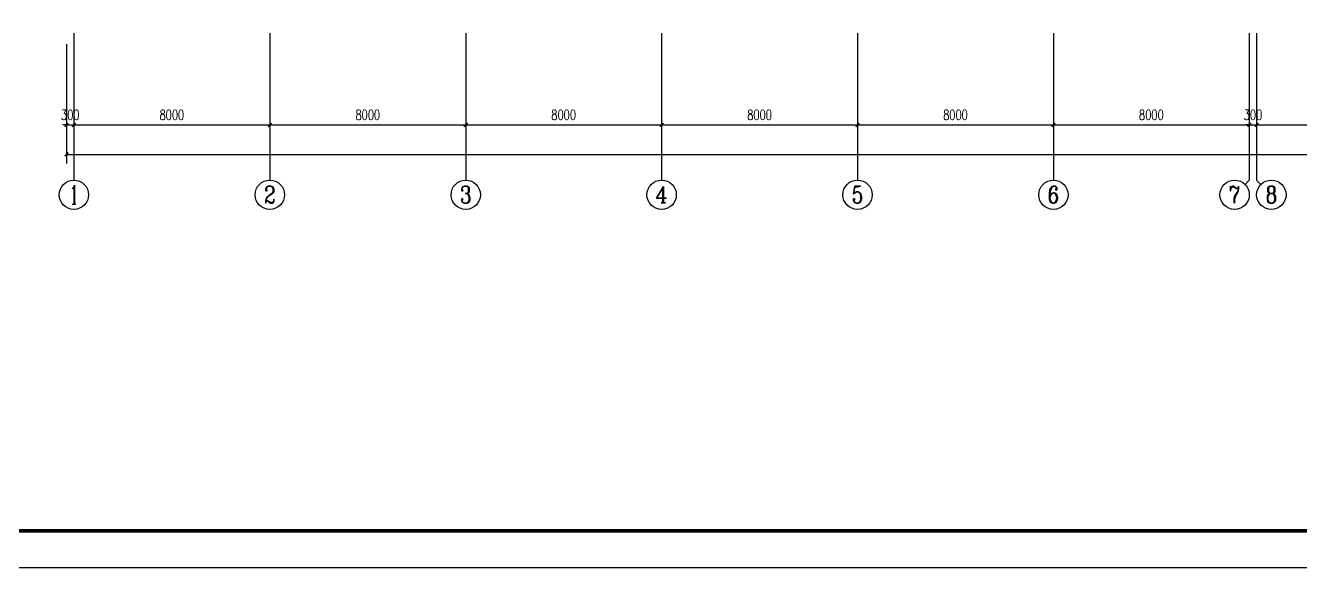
# Model space of a CAD drawing. Extents: x 1725663 to 4653551, y -550461 to 248782.
# Drawn here: x 2058572 to 2110640, y -271095 to -248959 of the extents above; entities that cross this region are included whole.
import ezdxf
from ezdxf.enums import TextEntityAlignment as Align

# ---------------------------------------------------------------- set-up
doc = ezdxf.new("R2010")
doc.units = 0
doc.header["$LTSCALE"] = 1000
for name, color, linetype in [('0-底图', 7, 'Continuous'), ('AXIS', 3, 'Continuous'), ('AXIS_TEXT', 7, 'Continuous'), ('BTTK', 7, 'Continuous'), ('PUB_TITLE', 4, 'Continuous')]:
    doc.layers.add(name, color=color, linetype=linetype)
doc.styles.add('_TCH_AXIS', font='COMPLEX', dxfattribs={"bigfont": 'GBCBIG'})
doc.styles.add('A_DIM_T3', font='SIMPLEX', dxfattribs={"width": 0.7, "bigfont": 'HZ'})
doc.styles.add('COMPLEX', font='COMPLEX')
doc.styles.add('HZ(TK)', font='geniso.shx', dxfattribs={"width": 0.9, "bigfont": 'hztxt.shx'})
doc.dimstyles.new('_TCH_ARCH&&150', dxfattribs={"dimtxt": 420, "dimasz": 150, "dimexe": 375, "dimexo": 450, "dimgap": 202.5, "dimtad": 1, "dimdec": 0, "dimzin": 0, "dimdsep": 46, "dimtxsty": 'A_DIM_T3', "dimblk": 'ARCHTICK', "dimcen": 0.09, "dimclrt": 7, "dimazin": 2, "dimtfac": 1, "dimtdec": 0, "dimtix": 1, "dimtmove": 2, "dimatfit": 3, "dimfxl": 150, "dimtolj": 1, "dimtzin": 0, "dimarcsym": 0})

# ---------------------------------------------------------------- blocks, each defined once
blk = doc.blocks.new('vhtemplate_2020年新竖式图框_A0')
at = {"layer": 'PUB_TITLE', "color": 7}
blk.add_lwpolyline([(0, 0), (1189, 0), (1189, 841), (0, 841)], close=True, dxfattribs=at)
at = {"layer": 'PUB_TITLE', "const_width": 1}
blk.add_lwpolyline([(25, 10), (1179, 10), (1179, 831), (25, 831)], close=True, dxfattribs=at)
at = {"layer": 'BTTK', "color": 4, "style": 'HZ(TK)', "width": 0.9}
for tag, p in [('合作单位', (1144, 743.5)), ('建设单位', (1144, 209.5)), ('工程名称', (1144, 176.5)), ('子项名称', (1154, 160)), ('图纸名称', (1144, 141))]:
    blk.add_attdef(tag, text='', height=3.5, dxfattribs=at).set_placement(p, align=Align.MIDDLE_CENTER)
for tag, p in [('注册证书号', (1156.5, 309.01)), ('注册印章号', (1156.5, 301.01)), ('设计号', (1154, 193)), ('图别', (1137.75, 34)), ('图号', (1170.25, 34)), ('版本号', (1137.75, 26)), ('日期', (1170.25, 26))]:
    blk.add_attdef(tag, text='', height=3.5, dxfattribs=at).set_placement(p, align=Align.MIDDLE)
blk = doc.blocks.new('_ArchTick')
at = {"color": 0, "linetype": 'ByBlock', "const_width": 0.4}
blk.add_lwpolyline([(-0.5, -0.5), (0.5, 0.5)], dxfattribs=at)
blk = doc.blocks.new('*D909')
at = {"layer": 'AXIS', "color": 0, "lineweight": -2, "transparency": 16777216}
for p, q in [((1497007, -168588), (1497007, -173463)), ((1604207, -168588), (1604207, -173463)), ((1497007, -173088), (1604207, -173088))]:
    blk.add_line(p, q, dxfattribs=at)
at = {"layer": 'Defpoints', "color": 0, "transparency": 16777216}
for p in [(1497007, -168138), (1604207, -168138), (1604207, -173088)]:
    blk.add_point(p, dxfattribs=at)
at = {"layer": 'AXIS', "color": 0, "lineweight": -2, "transparency": 16777216, "xscale": 150, "yscale": 150, "zscale": 150, "rotation": 180}
blk.add_blockref('_ArchTick', (1497007, -173088), dxfattribs=at)
at = {"layer": 'AXIS', "color": 0, "lineweight": -2, "transparency": 16777216, "xscale": 150, "yscale": 150, "zscale": 150}
blk.add_blockref('_ArchTick', (1604207, -173088), dxfattribs=at)
at = {"layer": 'AXIS', "color": 7, "transparency": 16777216, "insert": (1550607, -172675), "char_height": 420, "attachment_point": 5, "style": 'A_DIM_T3'}
blk.add_mtext('\\A1;107200', dxfattribs=at)
blk = doc.blocks.new('*D910')
at = {"layer": 'AXIS', "color": 0, "lineweight": -2, "transparency": 16777216}
for p, q in [((1497007, -168588), (1497007, -172263)), ((1497307, -168588), (1497307, -172263)), ((1497007, -171888), (1496857, -171888)), ((1497007, -171888), (1497307, -171888)), ((1497307, -171888), (1497457, -171888))]:
    blk.add_line(p, q, dxfattribs=at)
at = {"layer": 'Defpoints', "color": 0, "transparency": 16777216}
for p in [(1497007, -168138), (1497307, -168138), (1497307, -171888)]:
    blk.add_point(p, dxfattribs=at)
at = {"layer": 'AXIS', "color": 0, "lineweight": -2, "transparency": 16777216, "xscale": 150, "yscale": 150, "zscale": 150}
blk.add_blockref('_ArchTick', (1497007, -171888), dxfattribs=at)
at = {"layer": 'AXIS', "color": 0, "lineweight": -2, "transparency": 16777216, "xscale": 150, "yscale": 150, "zscale": 150, "rotation": 180}
blk.add_blockref('_ArchTick', (1497307, -171888), dxfattribs=at)
at = {"layer": 'AXIS', "color": 7, "transparency": 16777216, "insert": (1497157, -171475), "char_height": 420, "attachment_point": 5, "style": 'A_DIM_T3'}
blk.add_mtext('\\A1;300', dxfattribs=at)
blk = doc.blocks.new('*D911')
at = {"layer": 'AXIS', "color": 0, "lineweight": -2, "transparency": 16777216}
for p, q in [((1497307, -168588), (1497307, -172263)), ((1505307, -168588), (1505307, -172263)), ((1497307, -171888), (1505307, -171888))]:
    blk.add_line(p, q, dxfattribs=at)
at = {"layer": 'Defpoints', "color": 0, "transparency": 16777216}
for p in [(1497307, -168138), (1505307, -168138), (1505307, -171888)]:
    blk.add_point(p, dxfattribs=at)
at = {"layer": 'AXIS', "color": 0, "lineweight": -2, "transparency": 16777216, "xscale": 150, "yscale": 150, "zscale": 150, "rotation": 180}
blk.add_blockref('_ArchTick', (1497307, -171888), dxfattribs=at)
at = {"layer": 'AXIS', "color": 0, "lineweight": -2, "transparency": 16777216, "xscale": 150, "yscale": 150, "zscale": 150}
blk.add_blockref('_ArchTick', (1505307, -171888), dxfattribs=at)
at = {"layer": 'AXIS', "color": 7, "transparency": 16777216, "insert": (1501307, -171475), "char_height": 420, "attachment_point": 5, "style": 'A_DIM_T3'}
blk.add_mtext('\\A1;8000', dxfattribs=at)
blk = doc.blocks.new('*D912')
at = {"layer": 'AXIS', "color": 0, "lineweight": -2, "transparency": 16777216}
for p, q in [((1505307, -168588), (1505307, -172263)), ((1513307, -168588), (1513307, -172263)), ((1505307, -171888), (1513307, -171888))]:
    blk.add_line(p, q, dxfattribs=at)
at = {"layer": 'Defpoints', "color": 0, "transparency": 16777216}
for p in [(1505307, -168138), (1513307, -168138), (1513307, -171888)]:
    blk.add_point(p, dxfattribs=at)
at = {"layer": 'AXIS', "color": 0, "lineweight": -2, "transparency": 16777216, "xscale": 150, "yscale": 150, "zscale": 150, "rotation": 180}
blk.add_blockref('_ArchTick', (1505307, -171888), dxfattribs=at)
at = {"layer": 'AXIS', "color": 0, "lineweight": -2, "transparency": 16777216, "xscale": 150, "yscale": 150, "zscale": 150}
blk.add_blockref('_ArchTick', (1513307, -171888), dxfattribs=at)
at = {"layer": 'AXIS', "color": 7, "transparency": 16777216, "insert": (1509307, -171475), "char_height": 420, "attachment_point": 5, "style": 'A_DIM_T3'}
blk.add_mtext('\\A1;8000', dxfattribs=at)
blk = doc.blocks.new('*D913')
at = {"layer": 'AXIS', "color": 0, "lineweight": -2, "transparency": 16777216}
for p, q in [((1513307, -168588), (1513307, -172263)), ((1521307, -168588), (1521307, -172263)), ((1513307, -171888), (1521307, -171888))]:
    blk.add_line(p, q, dxfattribs=at)
at = {"layer": 'Defpoints', "color": 0, "transparency": 16777216}
for p in [(1513307, -168138), (1521307, -168138), (1521307, -171888)]:
    blk.add_point(p, dxfattribs=at)
at = {"layer": 'AXIS', "color": 0, "lineweight": -2, "transparency": 16777216, "xscale": 150, "yscale": 150, "zscale": 150, "rotation": 180}
blk.add_blockref('_ArchTick', (1513307, -171888), dxfattribs=at)
at = {"layer": 'AXIS', "color": 0, "lineweight": -2, "transparency": 16777216, "xscale": 150, "yscale": 150, "zscale": 150}
blk.add_blockref('_ArchTick', (1521307, -171888), dxfattribs=at)
at = {"layer": 'AXIS', "color": 7, "transparency": 16777216, "insert": (1517307, -171475), "char_height": 420, "attachment_point": 5, "style": 'A_DIM_T3'}
blk.add_mtext('\\A1;8000', dxfattribs=at)
blk = doc.blocks.new('*D914')
at = {"layer": 'AXIS', "color": 0, "lineweight": -2, "transparency": 16777216}
for p, q in [((1521307, -168588), (1521307, -172263)), ((1529307, -168588), (1529307, -172263)), ((1521307, -171888), (1529307, -171888))]:
    blk.add_line(p, q, dxfattribs=at)
at = {"layer": 'Defpoints', "color": 0, "transparency": 16777216}
for p in [(1521307, -168138), (1529307, -168138), (1529307, -171888)]:
    blk.add_point(p, dxfattribs=at)
at = {"layer": 'AXIS', "color": 0, "lineweight": -2, "transparency": 16777216, "xscale": 150, "yscale": 150, "zscale": 150, "rotation": 180}
blk.add_blockref('_ArchTick', (1521307, -171888), dxfattribs=at)
at = {"layer": 'AXIS', "color": 0, "lineweight": -2, "transparency": 16777216, "xscale": 150, "yscale": 150, "zscale": 150}
blk.add_blockref('_ArchTick', (1529307, -171888), dxfattribs=at)
at = {"layer": 'AXIS', "color": 7, "transparency": 16777216, "insert": (1525307, -171475), "char_height": 420, "attachment_point": 5, "style": 'A_DIM_T3'}
blk.add_mtext('\\A1;8000', dxfattribs=at)
blk = doc.blocks.new('*D915')
at = {"layer": 'AXIS', "color": 0, "lineweight": -2, "transparency": 16777216}
for p, q in [((1529307, -168588), (1529307, -172263)), ((1537307, -168588), (1537307, -172263)), ((1529307, -171888), (1537307, -171888))]:
    blk.add_line(p, q, dxfattribs=at)
at = {"layer": 'Defpoints', "color": 0, "transparency": 16777216}
for p in [(1529307, -168138), (1537307, -168138), (1537307, -171888)]:
    blk.add_point(p, dxfattribs=at)
at = {"layer": 'AXIS', "color": 0, "lineweight": -2, "transparency": 16777216, "xscale": 150, "yscale": 150, "zscale": 150, "rotation": 180}
blk.add_blockref('_ArchTick', (1529307, -171888), dxfattribs=at)
at = {"layer": 'AXIS', "color": 0, "lineweight": -2, "transparency": 16777216, "xscale": 150, "yscale": 150, "zscale": 150}
blk.add_blockref('_ArchTick', (1537307, -171888), dxfattribs=at)
at = {"layer": 'AXIS', "color": 7, "transparency": 16777216, "insert": (1533307, -171475), "char_height": 420, "attachment_point": 5, "style": 'A_DIM_T3'}
blk.add_mtext('\\A1;8000', dxfattribs=at)
blk = doc.blocks.new('*D916')
at = {"layer": 'AXIS', "color": 0, "lineweight": -2, "transparency": 16777216}
for p, q in [((1537307, -168588), (1537307, -172263)), ((1545307, -168588), (1545307, -172263)), ((1537307, -171888), (1545307, -171888))]:
    blk.add_line(p, q, dxfattribs=at)
at = {"layer": 'Defpoints', "color": 0, "transparency": 16777216}
for p in [(1537307, -168138), (1545307, -168138), (1545307, -171888)]:
    blk.add_point(p, dxfattribs=at)
at = {"layer": 'AXIS', "color": 0, "lineweight": -2, "transparency": 16777216, "xscale": 150, "yscale": 150, "zscale": 150, "rotation": 180}
blk.add_blockref('_ArchTick', (1537307, -171888), dxfattribs=at)
at = {"layer": 'AXIS', "color": 0, "lineweight": -2, "transparency": 16777216, "xscale": 150, "yscale": 150, "zscale": 150}
blk.add_blockref('_ArchTick', (1545307, -171888), dxfattribs=at)
at = {"layer": 'AXIS', "color": 7, "transparency": 16777216, "insert": (1541307, -171475), "char_height": 420, "attachment_point": 5, "style": 'A_DIM_T3'}
blk.add_mtext('\\A1;8000', dxfattribs=at)
blk = doc.blocks.new('*D917')
at = {"layer": 'AXIS', "color": 0, "lineweight": -2, "transparency": 16777216}
for p, q in [((1545307, -168588), (1545307, -172263)), ((1545607, -168588), (1545607, -172263)), ((1545307, -171888), (1545157, -171888)), ((1545307, -171888), (1545607, -171888)), ((1545607, -171888), (1545757, -171888))]:
    blk.add_line(p, q, dxfattribs=at)
at = {"layer": 'Defpoints', "color": 0, "transparency": 16777216}
for p in [(1545307, -168138), (1545607, -168138), (1545607, -171888)]:
    blk.add_point(p, dxfattribs=at)
at = {"layer": 'AXIS', "color": 0, "lineweight": -2, "transparency": 16777216, "xscale": 150, "yscale": 150, "zscale": 150}
blk.add_blockref('_ArchTick', (1545307, -171888), dxfattribs=at)
at = {"layer": 'AXIS', "color": 0, "lineweight": -2, "transparency": 16777216, "xscale": 150, "yscale": 150, "zscale": 150, "rotation": 180}
blk.add_blockref('_ArchTick', (1545607, -171888), dxfattribs=at)
at = {"layer": 'AXIS', "color": 7, "transparency": 16777216, "insert": (1545457, -171475), "char_height": 420, "attachment_point": 5, "style": 'A_DIM_T3'}
blk.add_mtext('\\A1;300', dxfattribs=at)
blk = doc.blocks.new('*D918')
at = {"layer": 'AXIS', "color": 0, "lineweight": -2, "transparency": 16777216}
for p, q in [((1545607, -168588), (1545607, -172263)), ((1553307, -168588), (1553307, -172263)), ((1545607, -171888), (1553307, -171888))]:
    blk.add_line(p, q, dxfattribs=at)
at = {"layer": 'Defpoints', "color": 0, "transparency": 16777216}
for p in [(1545607, -168138), (1553307, -168138), (1553307, -171888)]:
    blk.add_point(p, dxfattribs=at)
at = {"layer": 'AXIS', "color": 0, "lineweight": -2, "transparency": 16777216, "xscale": 150, "yscale": 150, "zscale": 150, "rotation": 180}
blk.add_blockref('_ArchTick', (1545607, -171888), dxfattribs=at)
at = {"layer": 'AXIS', "color": 0, "lineweight": -2, "transparency": 16777216, "xscale": 150, "yscale": 150, "zscale": 150}
blk.add_blockref('_ArchTick', (1553307, -171888), dxfattribs=at)
at = {"layer": 'AXIS', "color": 7, "transparency": 16777216, "insert": (1549457, -171475), "char_height": 420, "attachment_point": 5, "style": 'A_DIM_T3'}
blk.add_mtext('\\A1;7700', dxfattribs=at)
blk = doc.blocks.new('*D973')
at = {"layer": 'AXIS', "color": 0, "lineweight": -2, "transparency": 16777216}
for p, q in [((1497007, -168588), (1497007, -173463)), ((1604207, -168588), (1604207, -173463)), ((1497007, -173088), (1604207, -173088))]:
    blk.add_line(p, q, dxfattribs=at)
at = {"layer": 'Defpoints', "color": 0, "transparency": 16777216}
for p in [(1497007, -168138), (1604207, -168138), (1604207, -173088)]:
    blk.add_point(p, dxfattribs=at)
at = {"layer": 'AXIS', "color": 0, "lineweight": -2, "transparency": 16777216, "xscale": 150, "yscale": 150, "zscale": 150, "rotation": 180}
blk.add_blockref('_ArchTick', (1497007, -173088), dxfattribs=at)
at = {"layer": 'AXIS', "color": 0, "lineweight": -2, "transparency": 16777216, "xscale": 150, "yscale": 150, "zscale": 150}
blk.add_blockref('_ArchTick', (1604207, -173088), dxfattribs=at)
at = {"layer": 'AXIS', "color": 7, "transparency": 16777216, "insert": (1550607, -172675), "char_height": 420, "attachment_point": 5, "style": 'A_DIM_T3'}
blk.add_mtext('\\A1;107200', dxfattribs=at)
blk = doc.blocks.new('*D974')
at = {"layer": 'AXIS', "color": 0, "lineweight": -2, "transparency": 16777216}
for p, q in [((1497007, -168588), (1497007, -172263)), ((1497307, -168588), (1497307, -172263)), ((1497007, -171888), (1496857, -171888)), ((1497007, -171888), (1497307, -171888)), ((1497307, -171888), (1497457, -171888))]:
    blk.add_line(p, q, dxfattribs=at)
at = {"layer": 'Defpoints', "color": 0, "transparency": 16777216}
for p in [(1497007, -168138), (1497307, -168138), (1497307, -171888)]:
    blk.add_point(p, dxfattribs=at)
at = {"layer": 'AXIS', "color": 0, "lineweight": -2, "transparency": 16777216, "xscale": 150, "yscale": 150, "zscale": 150}
blk.add_blockref('_ArchTick', (1497007, -171888), dxfattribs=at)
at = {"layer": 'AXIS', "color": 0, "lineweight": -2, "transparency": 16777216, "xscale": 150, "yscale": 150, "zscale": 150, "rotation": 180}
blk.add_blockref('_ArchTick', (1497307, -171888), dxfattribs=at)
at = {"layer": 'AXIS', "color": 7, "transparency": 16777216, "insert": (1497157, -171475), "char_height": 420, "attachment_point": 5, "style": 'A_DIM_T3'}
blk.add_mtext('\\A1;300', dxfattribs=at)
blk = doc.blocks.new('*D975')
at = {"layer": 'AXIS', "color": 0, "lineweight": -2, "transparency": 16777216}
for p, q in [((1497307, -168588), (1497307, -172263)), ((1505307, -168588), (1505307, -172263)), ((1497307, -171888), (1505307, -171888))]:
    blk.add_line(p, q, dxfattribs=at)
at = {"layer": 'Defpoints', "color": 0, "transparency": 16777216}
for p in [(1497307, -168138), (1505307, -168138), (1505307, -171888)]:
    blk.add_point(p, dxfattribs=at)
at = {"layer": 'AXIS', "color": 0, "lineweight": -2, "transparency": 16777216, "xscale": 150, "yscale": 150, "zscale": 150, "rotation": 180}
blk.add_blockref('_ArchTick', (1497307, -171888), dxfattribs=at)
at = {"layer": 'AXIS', "color": 0, "lineweight": -2, "transparency": 16777216, "xscale": 150, "yscale": 150, "zscale": 150}
blk.add_blockref('_ArchTick', (1505307, -171888), dxfattribs=at)
at = {"layer": 'AXIS', "color": 7, "transparency": 16777216, "insert": (1501307, -171475), "char_height": 420, "attachment_point": 5, "style": 'A_DIM_T3'}
blk.add_mtext('\\A1;8000', dxfattribs=at)
blk = doc.blocks.new('*D976')
at = {"layer": 'AXIS', "color": 0, "lineweight": -2, "transparency": 16777216}
for p, q in [((1505307, -168588), (1505307, -172263)), ((1513307, -168588), (1513307, -172263)), ((1505307, -171888), (1513307, -171888))]:
    blk.add_line(p, q, dxfattribs=at)
at = {"layer": 'Defpoints', "color": 0, "transparency": 16777216}
for p in [(1505307, -168138), (1513307, -168138), (1513307, -171888)]:
    blk.add_point(p, dxfattribs=at)
at = {"layer": 'AXIS', "color": 0, "lineweight": -2, "transparency": 16777216, "xscale": 150, "yscale": 150, "zscale": 150, "rotation": 180}
blk.add_blockref('_ArchTick', (1505307, -171888), dxfattribs=at)
at = {"layer": 'AXIS', "color": 0, "lineweight": -2, "transparency": 16777216, "xscale": 150, "yscale": 150, "zscale": 150}
blk.add_blockref('_ArchTick', (1513307, -171888), dxfattribs=at)
at = {"layer": 'AXIS', "color": 7, "transparency": 16777216, "insert": (1509307, -171475), "char_height": 420, "attachment_point": 5, "style": 'A_DIM_T3'}
blk.add_mtext('\\A1;8000', dxfattribs=at)
blk = doc.blocks.new('*D977')
at = {"layer": 'AXIS', "color": 0, "lineweight": -2, "transparency": 16777216}
for p, q in [((1513307, -168588), (1513307, -172263)), ((1521307, -168588), (1521307, -172263)), ((1513307, -171888), (1521307, -171888))]:
    blk.add_line(p, q, dxfattribs=at)
at = {"layer": 'Defpoints', "color": 0, "transparency": 16777216}
for p in [(1513307, -168138), (1521307, -168138), (1521307, -171888)]:
    blk.add_point(p, dxfattribs=at)
at = {"layer": 'AXIS', "color": 0, "lineweight": -2, "transparency": 16777216, "xscale": 150, "yscale": 150, "zscale": 150, "rotation": 180}
blk.add_blockref('_ArchTick', (1513307, -171888), dxfattribs=at)
at = {"layer": 'AXIS', "color": 0, "lineweight": -2, "transparency": 16777216, "xscale": 150, "yscale": 150, "zscale": 150}
blk.add_blockref('_ArchTick', (1521307, -171888), dxfattribs=at)
at = {"layer": 'AXIS', "color": 7, "transparency": 16777216, "insert": (1517307, -171475), "char_height": 420, "attachment_point": 5, "style": 'A_DIM_T3'}
blk.add_mtext('\\A1;8000', dxfattribs=at)
blk = doc.blocks.new('*D978')
at = {"layer": 'AXIS', "color": 0, "lineweight": -2, "transparency": 16777216}
for p, q in [((1521307, -168588), (1521307, -172263)), ((1529307, -168588), (1529307, -172263)), ((1521307, -171888), (1529307, -171888))]:
    blk.add_line(p, q, dxfattribs=at)
at = {"layer": 'Defpoints', "color": 0, "transparency": 16777216}
for p in [(1521307, -168138), (1529307, -168138), (1529307, -171888)]:
    blk.add_point(p, dxfattribs=at)
at = {"layer": 'AXIS', "color": 0, "lineweight": -2, "transparency": 16777216, "xscale": 150, "yscale": 150, "zscale": 150, "rotation": 180}
blk.add_blockref('_ArchTick', (1521307, -171888), dxfattribs=at)
at = {"layer": 'AXIS', "color": 0, "lineweight": -2, "transparency": 16777216, "xscale": 150, "yscale": 150, "zscale": 150}
blk.add_blockref('_ArchTick', (1529307, -171888), dxfattribs=at)
at = {"layer": 'AXIS', "color": 7, "transparency": 16777216, "insert": (1525307, -171475), "char_height": 420, "attachment_point": 5, "style": 'A_DIM_T3'}
blk.add_mtext('\\A1;8000', dxfattribs=at)
blk = doc.blocks.new('*D979')
at = {"layer": 'AXIS', "color": 0, "lineweight": -2, "transparency": 16777216}
for p, q in [((1529307, -168588), (1529307, -172263)), ((1537307, -168588), (1537307, -172263)), ((1529307, -171888), (1537307, -171888))]:
    blk.add_line(p, q, dxfattribs=at)
at = {"layer": 'Defpoints', "color": 0, "transparency": 16777216}
for p in [(1529307, -168138), (1537307, -168138), (1537307, -171888)]:
    blk.add_point(p, dxfattribs=at)
at = {"layer": 'AXIS', "color": 0, "lineweight": -2, "transparency": 16777216, "xscale": 150, "yscale": 150, "zscale": 150, "rotation": 180}
blk.add_blockref('_ArchTick', (1529307, -171888), dxfattribs=at)
at = {"layer": 'AXIS', "color": 0, "lineweight": -2, "transparency": 16777216, "xscale": 150, "yscale": 150, "zscale": 150}
blk.add_blockref('_ArchTick', (1537307, -171888), dxfattribs=at)
at = {"layer": 'AXIS', "color": 7, "transparency": 16777216, "insert": (1533307, -171475), "char_height": 420, "attachment_point": 5, "style": 'A_DIM_T3'}
blk.add_mtext('\\A1;8000', dxfattribs=at)
blk = doc.blocks.new('*D980')
at = {"layer": 'AXIS', "color": 0, "lineweight": -2, "transparency": 16777216}
for p, q in [((1537307, -168588), (1537307, -172263)), ((1545307, -168588), (1545307, -172263)), ((1537307, -171888), (1545307, -171888))]:
    blk.add_line(p, q, dxfattribs=at)
at = {"layer": 'Defpoints', "color": 0, "transparency": 16777216}
for p in [(1537307, -168138), (1545307, -168138), (1545307, -171888)]:
    blk.add_point(p, dxfattribs=at)
at = {"layer": 'AXIS', "color": 0, "lineweight": -2, "transparency": 16777216, "xscale": 150, "yscale": 150, "zscale": 150, "rotation": 180}
blk.add_blockref('_ArchTick', (1537307, -171888), dxfattribs=at)
at = {"layer": 'AXIS', "color": 0, "lineweight": -2, "transparency": 16777216, "xscale": 150, "yscale": 150, "zscale": 150}
blk.add_blockref('_ArchTick', (1545307, -171888), dxfattribs=at)
at = {"layer": 'AXIS', "color": 7, "transparency": 16777216, "insert": (1541307, -171475), "char_height": 420, "attachment_point": 5, "style": 'A_DIM_T3'}
blk.add_mtext('\\A1;8000', dxfattribs=at)
blk = doc.blocks.new('*D981')
at = {"layer": 'AXIS', "color": 0, "lineweight": -2, "transparency": 16777216}
for p, q in [((1545307, -168588), (1545307, -172263)), ((1545607, -168588), (1545607, -172263)), ((1545307, -171888), (1545157, -171888)), ((1545307, -171888), (1545607, -171888)), ((1545607, -171888), (1545757, -171888))]:
    blk.add_line(p, q, dxfattribs=at)
at = {"layer": 'Defpoints', "color": 0, "transparency": 16777216}
for p in [(1545307, -168138), (1545607, -168138), (1545607, -171888)]:
    blk.add_point(p, dxfattribs=at)
at = {"layer": 'AXIS', "color": 0, "lineweight": -2, "transparency": 16777216, "xscale": 150, "yscale": 150, "zscale": 150}
blk.add_blockref('_ArchTick', (1545307, -171888), dxfattribs=at)
at = {"layer": 'AXIS', "color": 0, "lineweight": -2, "transparency": 16777216, "xscale": 150, "yscale": 150, "zscale": 150, "rotation": 180}
blk.add_blockref('_ArchTick', (1545607, -171888), dxfattribs=at)
at = {"layer": 'AXIS', "color": 7, "transparency": 16777216, "insert": (1545457, -171475), "char_height": 420, "attachment_point": 5, "style": 'A_DIM_T3'}
blk.add_mtext('\\A1;300', dxfattribs=at)
blk = doc.blocks.new('*D982')
at = {"layer": 'AXIS', "color": 0, "lineweight": -2, "transparency": 16777216}
for p, q in [((1545607, -168588), (1545607, -172263)), ((1553307, -168588), (1553307, -172263)), ((1545607, -171888), (1553307, -171888))]:
    blk.add_line(p, q, dxfattribs=at)
at = {"layer": 'Defpoints', "color": 0, "transparency": 16777216}
for p in [(1545607, -168138), (1553307, -168138), (1553307, -171888)]:
    blk.add_point(p, dxfattribs=at)
at = {"layer": 'AXIS', "color": 0, "lineweight": -2, "transparency": 16777216, "xscale": 150, "yscale": 150, "zscale": 150, "rotation": 180}
blk.add_blockref('_ArchTick', (1545607, -171888), dxfattribs=at)
at = {"layer": 'AXIS', "color": 0, "lineweight": -2, "transparency": 16777216, "xscale": 150, "yscale": 150, "zscale": 150}
blk.add_blockref('_ArchTick', (1553307, -171888), dxfattribs=at)
at = {"layer": 'AXIS', "color": 7, "transparency": 16777216, "insert": (1549457, -171475), "char_height": 420, "attachment_point": 5, "style": 'A_DIM_T3'}
blk.add_mtext('\\A1;7700', dxfattribs=at)
blk = doc.blocks.new('_AXISO')
blk.add_circle((0, 0), 0.5)
at = {"layer": 'AXIS_TEXT', "style": 'COMPLEX', "width": 1.041667}
blk.add_attdef('A', text='', height=0.56, dxfattribs=at).set_placement((-0.25, -0.28), (0.25, -0.28), align=Align.FIT)
blk = doc.blocks.new('*D1037')
at = {"layer": 'AXIS', "color": 0, "lineweight": -2, "transparency": 16777216}
for p, q in [((1497007, -168588), (1497007, -173463)), ((1604207, -168588), (1604207, -173463)), ((1497007, -173088), (1604207, -173088))]:
    blk.add_line(p, q, dxfattribs=at)
at = {"layer": 'Defpoints', "color": 0, "transparency": 16777216}
for p in [(1497007, -168138), (1604207, -168138), (1604207, -173088)]:
    blk.add_point(p, dxfattribs=at)
at = {"layer": 'AXIS', "color": 0, "lineweight": -2, "transparency": 16777216, "xscale": 150, "yscale": 150, "zscale": 150, "rotation": 180}
blk.add_blockref('_ArchTick', (1497007, -173088), dxfattribs=at)
at = {"layer": 'AXIS', "color": 0, "lineweight": -2, "transparency": 16777216, "xscale": 150, "yscale": 150, "zscale": 150}
blk.add_blockref('_ArchTick', (1604207, -173088), dxfattribs=at)
at = {"layer": 'AXIS', "color": 7, "transparency": 16777216, "insert": (1550607, -172675), "char_height": 420, "attachment_point": 5, "style": 'A_DIM_T3'}
blk.add_mtext('\\A1;107200', dxfattribs=at)
blk = doc.blocks.new('*D1038')
at = {"layer": 'AXIS', "color": 0, "lineweight": -2, "transparency": 16777216}
for p, q in [((1497007, -168588), (1497007, -172263)), ((1497307, -168588), (1497307, -172263)), ((1497007, -171888), (1496857, -171888)), ((1497007, -171888), (1497307, -171888)), ((1497307, -171888), (1497457, -171888))]:
    blk.add_line(p, q, dxfattribs=at)
at = {"layer": 'Defpoints', "color": 0, "transparency": 16777216}
for p in [(1497007, -168138), (1497307, -168138), (1497307, -171888)]:
    blk.add_point(p, dxfattribs=at)
at = {"layer": 'AXIS', "color": 0, "lineweight": -2, "transparency": 16777216, "xscale": 150, "yscale": 150, "zscale": 150}
blk.add_blockref('_ArchTick', (1497007, -171888), dxfattribs=at)
at = {"layer": 'AXIS', "color": 0, "lineweight": -2, "transparency": 16777216, "xscale": 150, "yscale": 150, "zscale": 150, "rotation": 180}
blk.add_blockref('_ArchTick', (1497307, -171888), dxfattribs=at)
at = {"layer": 'AXIS', "color": 7, "transparency": 16777216, "insert": (1497157, -171475), "char_height": 420, "attachment_point": 5, "style": 'A_DIM_T3'}
blk.add_mtext('\\A1;300', dxfattribs=at)
blk = doc.blocks.new('*D1039')
at = {"layer": 'AXIS', "color": 0, "lineweight": -2, "transparency": 16777216}
for p, q in [((1497307, -168588), (1497307, -172263)), ((1505307, -168588), (1505307, -172263)), ((1497307, -171888), (1505307, -171888))]:
    blk.add_line(p, q, dxfattribs=at)
at = {"layer": 'Defpoints', "color": 0, "transparency": 16777216}
for p in [(1497307, -168138), (1505307, -168138), (1505307, -171888)]:
    blk.add_point(p, dxfattribs=at)
at = {"layer": 'AXIS', "color": 0, "lineweight": -2, "transparency": 16777216, "xscale": 150, "yscale": 150, "zscale": 150, "rotation": 180}
blk.add_blockref('_ArchTick', (1497307, -171888), dxfattribs=at)
at = {"layer": 'AXIS', "color": 0, "lineweight": -2, "transparency": 16777216, "xscale": 150, "yscale": 150, "zscale": 150}
blk.add_blockref('_ArchTick', (1505307, -171888), dxfattribs=at)
at = {"layer": 'AXIS', "color": 7, "transparency": 16777216, "insert": (1501307, -171475), "char_height": 420, "attachment_point": 5, "style": 'A_DIM_T3'}
blk.add_mtext('\\A1;8000', dxfattribs=at)
blk = doc.blocks.new('*D1040')
at = {"layer": 'AXIS', "color": 0, "lineweight": -2, "transparency": 16777216}
for p, q in [((1505307, -168588), (1505307, -172263)), ((1513307, -168588), (1513307, -172263)), ((1505307, -171888), (1513307, -171888))]:
    blk.add_line(p, q, dxfattribs=at)
at = {"layer": 'Defpoints', "color": 0, "transparency": 16777216}
for p in [(1505307, -168138), (1513307, -168138), (1513307, -171888)]:
    blk.add_point(p, dxfattribs=at)
at = {"layer": 'AXIS', "color": 0, "lineweight": -2, "transparency": 16777216, "xscale": 150, "yscale": 150, "zscale": 150, "rotation": 180}
blk.add_blockref('_ArchTick', (1505307, -171888), dxfattribs=at)
at = {"layer": 'AXIS', "color": 0, "lineweight": -2, "transparency": 16777216, "xscale": 150, "yscale": 150, "zscale": 150}
blk.add_blockref('_ArchTick', (1513307, -171888), dxfattribs=at)
at = {"layer": 'AXIS', "color": 7, "transparency": 16777216, "insert": (1509307, -171475), "char_height": 420, "attachment_point": 5, "style": 'A_DIM_T3'}
blk.add_mtext('\\A1;8000', dxfattribs=at)
blk = doc.blocks.new('*D1041')
at = {"layer": 'AXIS', "color": 0, "lineweight": -2, "transparency": 16777216}
for p, q in [((1513307, -168588), (1513307, -172263)), ((1521307, -168588), (1521307, -172263)), ((1513307, -171888), (1521307, -171888))]:
    blk.add_line(p, q, dxfattribs=at)
at = {"layer": 'Defpoints', "color": 0, "transparency": 16777216}
for p in [(1513307, -168138), (1521307, -168138), (1521307, -171888)]:
    blk.add_point(p, dxfattribs=at)
at = {"layer": 'AXIS', "color": 0, "lineweight": -2, "transparency": 16777216, "xscale": 150, "yscale": 150, "zscale": 150, "rotation": 180}
blk.add_blockref('_ArchTick', (1513307, -171888), dxfattribs=at)
at = {"layer": 'AXIS', "color": 0, "lineweight": -2, "transparency": 16777216, "xscale": 150, "yscale": 150, "zscale": 150}
blk.add_blockref('_ArchTick', (1521307, -171888), dxfattribs=at)
at = {"layer": 'AXIS', "color": 7, "transparency": 16777216, "insert": (1517307, -171475), "char_height": 420, "attachment_point": 5, "style": 'A_DIM_T3'}
blk.add_mtext('\\A1;8000', dxfattribs=at)
blk = doc.blocks.new('*D1042')
at = {"layer": 'AXIS', "color": 0, "lineweight": -2, "transparency": 16777216}
for p, q in [((1521307, -168588), (1521307, -172263)), ((1529307, -168588), (1529307, -172263)), ((1521307, -171888), (1529307, -171888))]:
    blk.add_line(p, q, dxfattribs=at)
at = {"layer": 'Defpoints', "color": 0, "transparency": 16777216}
for p in [(1521307, -168138), (1529307, -168138), (1529307, -171888)]:
    blk.add_point(p, dxfattribs=at)
at = {"layer": 'AXIS', "color": 0, "lineweight": -2, "transparency": 16777216, "xscale": 150, "yscale": 150, "zscale": 150, "rotation": 180}
blk.add_blockref('_ArchTick', (1521307, -171888), dxfattribs=at)
at = {"layer": 'AXIS', "color": 0, "lineweight": -2, "transparency": 16777216, "xscale": 150, "yscale": 150, "zscale": 150}
blk.add_blockref('_ArchTick', (1529307, -171888), dxfattribs=at)
at = {"layer": 'AXIS', "color": 7, "transparency": 16777216, "insert": (1525307, -171475), "char_height": 420, "attachment_point": 5, "style": 'A_DIM_T3'}
blk.add_mtext('\\A1;8000', dxfattribs=at)
blk = doc.blocks.new('*D1043')
at = {"layer": 'AXIS', "color": 0, "lineweight": -2, "transparency": 16777216}
for p, q in [((1529307, -168588), (1529307, -172263)), ((1537307, -168588), (1537307, -172263)), ((1529307, -171888), (1537307, -171888))]:
    blk.add_line(p, q, dxfattribs=at)
at = {"layer": 'Defpoints', "color": 0, "transparency": 16777216}
for p in [(1529307, -168138), (1537307, -168138), (1537307, -171888)]:
    blk.add_point(p, dxfattribs=at)
at = {"layer": 'AXIS', "color": 0, "lineweight": -2, "transparency": 16777216, "xscale": 150, "yscale": 150, "zscale": 150, "rotation": 180}
blk.add_blockref('_ArchTick', (1529307, -171888), dxfattribs=at)
at = {"layer": 'AXIS', "color": 0, "lineweight": -2, "transparency": 16777216, "xscale": 150, "yscale": 150, "zscale": 150}
blk.add_blockref('_ArchTick', (1537307, -171888), dxfattribs=at)
at = {"layer": 'AXIS', "color": 7, "transparency": 16777216, "insert": (1533307, -171475), "char_height": 420, "attachment_point": 5, "style": 'A_DIM_T3'}
blk.add_mtext('\\A1;8000', dxfattribs=at)
blk = doc.blocks.new('*D1044')
at = {"layer": 'AXIS', "color": 0, "lineweight": -2, "transparency": 16777216}
for p, q in [((1537307, -168588), (1537307, -172263)), ((1545307, -168588), (1545307, -172263)), ((1537307, -171888), (1545307, -171888))]:
    blk.add_line(p, q, dxfattribs=at)
at = {"layer": 'Defpoints', "color": 0, "transparency": 16777216}
for p in [(1537307, -168138), (1545307, -168138), (1545307, -171888)]:
    blk.add_point(p, dxfattribs=at)
at = {"layer": 'AXIS', "color": 0, "lineweight": -2, "transparency": 16777216, "xscale": 150, "yscale": 150, "zscale": 150, "rotation": 180}
blk.add_blockref('_ArchTick', (1537307, -171888), dxfattribs=at)
at = {"layer": 'AXIS', "color": 0, "lineweight": -2, "transparency": 16777216, "xscale": 150, "yscale": 150, "zscale": 150}
blk.add_blockref('_ArchTick', (1545307, -171888), dxfattribs=at)
at = {"layer": 'AXIS', "color": 7, "transparency": 16777216, "insert": (1541307, -171475), "char_height": 420, "attachment_point": 5, "style": 'A_DIM_T3'}
blk.add_mtext('\\A1;8000', dxfattribs=at)
blk = doc.blocks.new('*D1045')
at = {"layer": 'AXIS', "color": 0, "lineweight": -2, "transparency": 16777216}
for p, q in [((1545307, -168588), (1545307, -172263)), ((1545607, -168588), (1545607, -172263)), ((1545307, -171888), (1545157, -171888)), ((1545307, -171888), (1545607, -171888)), ((1545607, -171888), (1545757, -171888))]:
    blk.add_line(p, q, dxfattribs=at)
at = {"layer": 'Defpoints', "color": 0, "transparency": 16777216}
for p in [(1545307, -168138), (1545607, -168138), (1545607, -171888)]:
    blk.add_point(p, dxfattribs=at)
at = {"layer": 'AXIS', "color": 0, "lineweight": -2, "transparency": 16777216, "xscale": 150, "yscale": 150, "zscale": 150}
blk.add_blockref('_ArchTick', (1545307, -171888), dxfattribs=at)
at = {"layer": 'AXIS', "color": 0, "lineweight": -2, "transparency": 16777216, "xscale": 150, "yscale": 150, "zscale": 150, "rotation": 180}
blk.add_blockref('_ArchTick', (1545607, -171888), dxfattribs=at)
at = {"layer": 'AXIS', "color": 7, "transparency": 16777216, "insert": (1545457, -171475), "char_height": 420, "attachment_point": 5, "style": 'A_DIM_T3'}
blk.add_mtext('\\A1;300', dxfattribs=at)
blk = doc.blocks.new('*D1046')
at = {"layer": 'AXIS', "color": 0, "lineweight": -2, "transparency": 16777216}
for p, q in [((1545607, -168588), (1545607, -172263)), ((1553307, -168588), (1553307, -172263)), ((1545607, -171888), (1553307, -171888))]:
    blk.add_line(p, q, dxfattribs=at)
at = {"layer": 'Defpoints', "color": 0, "transparency": 16777216}
for p in [(1545607, -168138), (1553307, -168138), (1553307, -171888)]:
    blk.add_point(p, dxfattribs=at)
at = {"layer": 'AXIS', "color": 0, "lineweight": -2, "transparency": 16777216, "xscale": 150, "yscale": 150, "zscale": 150, "rotation": 180}
blk.add_blockref('_ArchTick', (1545607, -171888), dxfattribs=at)
at = {"layer": 'AXIS', "color": 0, "lineweight": -2, "transparency": 16777216, "xscale": 150, "yscale": 150, "zscale": 150}
blk.add_blockref('_ArchTick', (1553307, -171888), dxfattribs=at)
at = {"layer": 'AXIS', "color": 7, "transparency": 16777216, "insert": (1549457, -171475), "char_height": 420, "attachment_point": 5, "style": 'A_DIM_T3'}
blk.add_mtext('\\A1;7700', dxfattribs=at)
blk = doc.blocks.new('ghgd')
at = {"layer": 'AXIS'}
for p, q in [((1497307, -168137.8), (1497307, -174137.8)), ((1505307, -168137.8), (1505307, -174137.8)), ((1513307, -168137.8), (1513307, -174137.8)), ((1521307, -168137.8), (1521307, -174137.8)), ((1529307, -168137.8), (1529307, -174137.8)), ((1537307, -168137.8), (1537307, -174137.8)), ((1545307, -168137.8), (1545307, -174137.8)), ((1545607, -168137.8), (1545607, -174137.8)), ((1545131.3, -174313.5), (1545307, -174137.8)), ((1545782.7, -174313.5), (1545607, -174137.8))]:
    blk.add_line(p, q, dxfattribs=at)
ref = blk.add_blockref('_AXISO', (1497307, -174737.8), dxfattribs=dict(at, xscale=1200, yscale=1200, zscale=1200))
ref.add_attrib('A', '1', dxfattribs={"layer": 'AXIS_TEXT', "height": 772.1, "style": '_TCH_AXIS'}).set_placement((1497141.5, -175123.8), (1497472.4, -175123.8), align=Align.FIT)
ref = blk.add_blockref('_AXISO', (1505307, -174737.8), dxfattribs=dict(at, xscale=1200, yscale=1200, zscale=1200))
ref.add_attrib('A', '2', dxfattribs={"layer": 'AXIS_TEXT', "height": 698.9, "style": '_TCH_AXIS'}).set_placement((1505074, -175087.2), (1505540, -175087.2), align=Align.FIT)
ref = blk.add_blockref('_AXISO', (1513307, -174737.8), dxfattribs=dict(at, xscale=1200, yscale=1200, zscale=1200))
ref.add_attrib('A', '3', dxfattribs={"layer": 'AXIS_TEXT', "height": 698.9, "style": '_TCH_AXIS'}).set_placement((1513074, -175087.2), (1513540, -175087.2), align=Align.FIT)
ref = blk.add_blockref('_AXISO', (1521307, -174737.8), dxfattribs=dict(at, xscale=1200, yscale=1200, zscale=1200))
ref.add_attrib('A', '4', dxfattribs={"layer": 'AXIS_TEXT', "height": 668.2, "style": '_TCH_AXIS'}).set_placement((1521052.5, -175071.8), (1521561.5, -175071.8), align=Align.FIT)
ref = blk.add_blockref('_AXISO', (1529307, -174737.8), dxfattribs=dict(at, xscale=1200, yscale=1200, zscale=1200))
ref.add_attrib('A', '5', dxfattribs={"layer": 'AXIS_TEXT', "height": 698.9, "style": '_TCH_AXIS'}).set_placement((1529074, -175087.2), (1529540, -175087.2), align=Align.FIT)
ref = blk.add_blockref('_AXISO', (1537307, -174737.8), dxfattribs=dict(at, xscale=1200, yscale=1200, zscale=1200))
ref.add_attrib('A', '6', dxfattribs={"layer": 'AXIS_TEXT', "height": 698.9, "style": '_TCH_AXIS'}).set_placement((1537074, -175087.2), (1537540, -175087.2), align=Align.FIT)
ref = blk.add_blockref('_AXISO', (1544707, -174737.8), dxfattribs=dict(at, xscale=1200, yscale=1200, zscale=1200))
ref.add_attrib('A', '7', dxfattribs={"layer": 'AXIS_TEXT', "height": 698.9, "style": '_TCH_AXIS'}).set_placement((1544474, -175087.2), (1544940, -175087.2), align=Align.FIT)
ref = blk.add_blockref('_AXISO', (1546207, -174737.8), dxfattribs=dict(at, xscale=1200, yscale=1200, zscale=1200))
ref.add_attrib('A', '8', dxfattribs={"layer": 'AXIS_TEXT', "height": 698.9, "style": '_TCH_AXIS'}).set_placement((1545974, -175087.2), (1546440, -175087.2), align=Align.FIT)
for p1, p2, distance, picture, middle in [((1497007, -168137.8), (1497307, -168137.8), -3750, '*D910', (1497157, -171475.3)), ((1497007, -168137.8), (1497307, -168137.8), -3750, '*D974', (1497157, -171475.3)), ((1497007, -168137.8), (1497307, -168137.8), -3750, '*D1038', (1497157, -171475.3)), ((1497007, -168137.8), (1604207, -168137.8), -4950, '*D909', (1550607, -172675.3)), ((1497007, -168137.8), (1604207, -168137.8), -4950, '*D973', (1550607, -172675.3)), ((1497007, -168137.8), (1604207, -168137.8), -4950, '*D1037', (1550607, -172675.3)), ((1497307, -168137.8), (1505307, -168137.8), -3750, '*D911', (1501307, -171475.3)), ((1497307, -168137.8), (1505307, -168137.8), -3750, '*D975', (1501307, -171475.3)), ((1497307, -168137.8), (1505307, -168137.8), -3750, '*D1039', (1501307, -171475.3)), ((1505307, -168137.8), (1513307, -168137.8), -3750, '*D912', (1509307, -171475.3)), ((1505307, -168137.8), (1513307, -168137.8), -3750, '*D976', (1509307, -171475.3)), ((1505307, -168137.8), (1513307, -168137.8), -3750, '*D1040', (1509307, -171475.3)), ((1513307, -168137.8), (1521307, -168137.8), -3750, '*D913', (1517307, -171475.3)), ((1513307, -168137.8), (1521307, -168137.8), -3750, '*D977', (1517307, -171475.3)), ((1513307, -168137.8), (1521307, -168137.8), -3750, '*D1041', (1517307, -171475.3)), ((1521307, -168137.8), (1529307, -168137.8), -3750, '*D914', (1525307, -171475.3)), ((1521307, -168137.8), (1529307, -168137.8), -3750, '*D978', (1525307, -171475.3)), ((1521307, -168137.8), (1529307, -168137.8), -3750, '*D1042', (1525307, -171475.3)), ((1529307, -168137.8), (1537307, -168137.8), -3750, '*D915', (1533307, -171475.3)), ((1529307, -168137.8), (1537307, -168137.8), -3750, '*D979', (1533307, -171475.3)), ((1529307, -168137.8), (1537307, -168137.8), -3750, '*D1043', (1533307, -171475.3)), ((1537307, -168137.8), (1545307, -168137.8), -3750, '*D916', (1541307, -171475.3)), ((1537307, -168137.8), (1545307, -168137.8), -3750, '*D980', (1541307, -171475.3)), ((1537307, -168137.8), (1545307, -168137.8), -3750, '*D1044', (1541307, -171475.3)), ((1545307, -168137.8), (1545607, -168137.8), -3750, '*D917', (1545457, -171475.3)), ((1545307, -168137.8), (1545607, -168137.8), -3750, '*D981', (1545457, -171475.3)), ((1545307, -168137.8), (1545607, -168137.8), -3750, '*D1045', (1545457, -171475.3)), ((1545607, -168137.8), (1553307, -168137.8), -3750, '*D918', (1549457, -171475.3)), ((1545607, -168137.8), (1553307, -168137.8), -3750, '*D982', (1549457, -171475.3)), ((1545607, -168137.8), (1553307, -168137.8), -3750, '*D1046', (1549457, -171475.3))]:
    dim = blk.add_aligned_dim(p1=p1, p2=p2, distance=distance, dimstyle='_TCH_ARCH&&150', dxfattribs=at)
    dim.commit()
    dim.dimension.update_dxf_attribs({"geometry": picture, "text_midpoint": middle})

msp = doc.modelspace()

# ---------------------------------------------------------------- block references
at = {"layer": '0-底图', "xscale": 150, "yscale": 150, "zscale": 150}
msp.add_blockref('vhtemplate_2020年新竖式图框_A0', (2031892, -271095), dxfattribs=at)
at = {"layer": '0-底图'}
msp.add_blockref('ghgd', (563243, -81133), dxfattribs=at)

doc.saveas('drawing.dxf')
